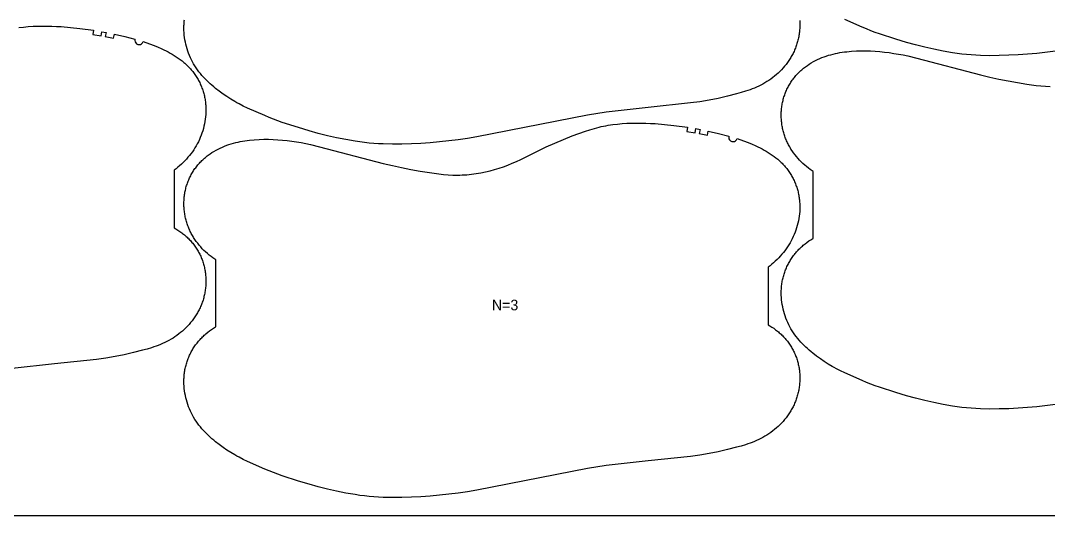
# Model space of a CAD drawing. Header units: inches. Extents: x 0 to 1977, y -12 to 1051.
# Drawn here: x 484.8 to 969.5, y -11.9 to 221.1 of the extents above; entities that cross this region are included whole.
import ezdxf

# ---------------------------------------------------------------- set-up
doc = ezdxf.new("R2010")
doc.units = ezdxf.units.IN

msp = doc.modelspace()

# ---------------------------------------------------------------- linework, layer by layer
at = {"layer": '1'}
for points in [[(0, -11.91), (1977.0647, -11.91), (1977.0647, 1050.7065), (0, 1050.7065), (0, -11.91)], [(822.642, 165.5574), (827.4027, 163.8807), (829.4597, 163.0506), (831.4891, 162.1553), (832.4921, 161.6816), (833.4865, 161.1897), (834.4718, 160.6789), (835.4474, 160.1485), (836.4124, 159.5979), (837.365, 159.0257), (838.303, 158.4306), (839.2243, 157.8112), (840.1267, 157.1661), (841.008, 156.494), (841.8662, 155.7935), (842.2859, 155.4322), (842.699, 155.0632), (843.1052, 154.6866), (843.5044, 154.3022), (843.8964, 153.9104), (844.2812, 153.5113), (844.6585, 153.1049), (845.0281, 152.6915), (845.3901, 152.2713), (845.7441, 151.8442), (846.0902, 151.4106), (846.428, 150.9705), (846.7576, 150.5241), (847.0787, 150.0716), (847.3911, 149.6131), (847.6949, 149.1487), (847.9897, 148.6786), (848.2755, 148.2029), (848.5522, 147.7219), (848.8195, 147.2356), (849.0776, 146.7443), (849.3261, 146.2481), (849.5651, 145.7473), (849.7945, 145.2421), (850.0142, 144.7326), (850.224, 144.219), (850.4239, 143.7015), (850.6138, 143.1803), (850.7936, 142.6556), (850.9633, 142.1276), (851.1226, 141.5965), (851.2716, 141.0624), (851.4101, 140.5256), (851.5381, 139.9862), (851.6554, 139.4445), (851.7622, 138.9006), (851.8585, 138.3547), (851.9443, 137.8071), (852.0198, 137.2578), (852.085, 136.7072), (852.1401, 136.1554), (852.1849, 135.6026), (852.2198, 135.049), (852.2446, 134.4947), (852.2596, 133.9401), (852.2647, 133.3853), (852.26, 132.8304), (852.2457, 132.2757), (852.1882, 131.1677), (852.0929, 130.0626), (851.9603, 128.9615), (851.7912, 127.8654), (851.586, 126.7754), (851.3455, 125.6924), (851.0703, 124.6173), (850.761, 123.5513), (850.4181, 122.4951), (850.0424, 121.45), (849.6339, 120.4172), (849.1928, 119.3982), (848.719, 118.3944), (848.2129, 117.4071), (847.6743, 116.4378), (847.1035, 115.4879), (846.5006, 114.5588), (845.8659, 113.6515), (845.2012, 112.7658), (844.5086, 111.9011), (843.7903, 111.0566), (843.0483, 110.2317), (842.2848, 109.4258), (841.5018, 108.6383), (840.7014, 107.8685), (839.8856, 107.1158), (839.0552, 106.3796), (838.2111, 105.6596), (837.3539, 104.9552), (837.2647, 104.8857), (837.2647, 77.8761), (838.0841, 77.4046), (839.0269, 76.8189), (839.9488, 76.2012), (840.4014, 75.8804), (840.8482, 75.5517), (841.289, 75.215), (841.7236, 74.8704), (842.1518, 74.5179), (842.5733, 74.1575), (842.988, 73.7893), (843.3956, 73.4133), (843.796, 73.0295), (844.189, 72.638), (844.5744, 72.239), (844.9521, 71.8326), (845.3219, 71.4189), (845.6836, 70.9983), (846.037, 70.5706), (846.382, 70.1362), (846.7184, 69.6952), (847.046, 69.2476), (847.3647, 68.7937), (847.6743, 68.3336), (847.9746, 67.8675), (848.2654, 67.3954), (848.5467, 66.9176), (848.8182, 66.4342), (849.0797, 65.9453), (849.3312, 65.4511), (849.5727, 64.952), (849.8041, 64.448), (850.0253, 63.9395), (850.2364, 63.4266), (850.4372, 62.9096), (850.6278, 62.3886), (850.8081, 61.864), (850.978, 61.3359), (851.1375, 60.8045), (851.2865, 60.2701), (851.4251, 59.7329), (851.5531, 59.1931), (851.6705, 58.651), (851.7773, 58.1067), (851.8735, 57.5605), (851.959, 57.0126), (852.0339, 56.4631), (852.0982, 55.9123), (852.1521, 55.3604), (852.1954, 54.8075), (852.2283, 54.2538), (852.2508, 53.6996), (852.2629, 53.145), (852.2647, 52.5902), (852.2561, 52.0355), (852.2374, 51.4809), (852.2084, 50.9268), (852.1692, 50.3732), (852.1198, 49.8205), (852.0604, 49.2687), (851.9909, 48.7181), (851.9113, 48.1689), (851.8217, 47.6212), (851.7221, 47.0753), (851.6126, 46.5314), (851.4931, 45.9896), (851.3636, 45.4501), (851.2243, 44.9132), (851.0751, 44.379), (850.9161, 43.8477), (850.7472, 43.3195), (850.5686, 42.7946), (850.3801, 42.2732), (850.182, 41.7555), (849.9741, 41.2417), (849.7565, 40.732), (849.5293, 40.2265), (849.2925, 39.7254), (849.0465, 39.2288), (848.7913, 38.7367), (848.5271, 38.2493), (848.2541, 37.7666), (847.9725, 37.2889), (847.6825, 36.816), (847.0777, 35.8857), (846.4411, 34.9764), (845.7742, 34.0889), (845.0784, 33.224), (844.3548, 32.3825), (843.6046, 31.565), (842.8287, 30.7721), (842.028, 30.0043), (841.2035, 29.2623), (840.356, 28.5466), (839.4865, 27.8577), (838.596, 27.1964), (837.6854, 26.563), (836.7559, 25.9576), (835.8086, 25.3802), (834.8447, 24.8306), (833.8654, 24.3088), (832.8719, 23.8147), (831.8653, 23.3483), (830.8469, 22.9095), (829.8177, 22.4977), (828.779, 22.1109), (827.732, 21.7464), (826.6777, 21.4016), (824.5523, 20.7607), (822.4121, 20.1672), (818.1118, 19.0684), (813.7862, 18.0835), (809.4331, 17.2211), (805.0555, 16.4933), (800.6583, 15.9014), (780.7985, 13.8154), (760.9509, 11.6163), (752.189, 10.2048), (699.9384, -0.0666), (695.5562, -0.7643), (691.1614, -1.382), (682.3474, -2.4206), (677.927, -2.8109), (673.4996, -3.1117), (669.0675, -3.3285), (664.6317, -3.4601), (660.1937, -3.498), (655.7573, -3.409), (653.5411, -3.3053), (651.3274, -3.1589), (649.117, -2.9688), (646.911, -2.7338), (644.7102, -2.4535), (642.515, -2.1307), (638.1424, -1.3721), (633.7944, -0.4854), (629.4694, 0.5078), (625.1659, 1.5907), (620.8859, 2.7617), (615.7752, 4.2816), (608.1798, 6.7368), (606.0874, 7.4741), (604.0106, 8.2519), (601.9521, 9.0758), (599.908, 9.9366), (591.7882, 13.5303), (589.7831, 14.4792), (587.805, 15.4804), (586.8289, 16.0057), (585.862, 16.5481), (583.9559, 17.6819), (582.0868, 18.8773), (580.2549, 20.13), (578.4612, 21.4371), (576.7107, 22.8009), (575.8536, 23.5052), (575.0094, 24.2253), (574.1791, 24.9614), (573.3632, 25.7141), (572.5629, 26.4839), (571.7799, 27.2714), (571.0163, 28.0773), (570.2744, 28.9022), (569.556, 29.7467), (568.8635, 30.6115), (568.1988, 31.4972), (567.5641, 32.4044), (566.9611, 33.3335), (566.3903, 34.2834), (565.8518, 35.2527), (565.3456, 36.24), (564.8719, 37.2439), (564.4308, 38.2629), (564.0223, 39.2956), (563.6465, 40.3408), (563.3037, 41.3969), (562.9944, 42.463), (562.7191, 43.538), (562.4786, 44.6211), (562.2735, 45.7111), (562.1043, 46.8071), (561.9718, 47.9082), (561.8765, 49.0133), (561.819, 50.1213), (561.8047, 50.676), (561.8, 51.2309), (561.8051, 51.7857), (561.82, 52.3404), (561.8449, 52.8946), (561.8797, 53.4482), (561.9246, 54.001), (561.9796, 54.5528), (562.0449, 55.1035), (562.1204, 55.6527), (562.2062, 56.2003), (562.3025, 56.7462), (562.4092, 57.2901), (562.5266, 57.8319), (562.6546, 58.3712), (562.7931, 58.908), (562.9421, 59.4421), (563.1014, 59.9732), (563.271, 60.5012), (563.4509, 61.0259), (563.6408, 61.5471), (563.8407, 62.0646), (564.0505, 62.5782), (564.2702, 63.0877), (564.4995, 63.593), (564.7385, 64.0938), (564.9871, 64.5899), (565.2451, 65.0812), (565.5125, 65.5675), (565.7891, 66.0486), (566.0749, 66.5242), (566.3698, 66.9943), (566.6735, 67.4587), (566.986, 67.9172), (567.3071, 68.3698), (567.6366, 68.8162), (567.9745, 69.2562), (568.3205, 69.6899), (568.6746, 70.1169), (569.0365, 70.5372), (569.4062, 70.9506), (569.7835, 71.3569), (570.1682, 71.7561), (570.5603, 72.1479), (570.9595, 72.5322), (571.3657, 72.9089), (571.7788, 73.2778), (572.1985, 73.6392), (573.0566, 74.3397), (573.938, 75.0118), (574.8403, 75.6568), (575.7616, 76.2762), (576.6996, 76.8713), (576.8, 76.9316), (576.8, 108.4433), (576.3792, 108.7174), (575.4686, 109.3508), (574.5781, 110.0121), (573.7087, 110.7009), (572.8612, 111.4166), (572.0366, 112.1587), (571.236, 112.9265), (570.46, 113.7194), (569.7098, 114.5369), (568.9863, 115.3784), (568.2904, 116.2433), (567.6235, 117.1307), (566.987, 118.0401), (566.3822, 118.9704), (566.0921, 119.4432), (565.8105, 119.921), (565.5375, 120.4036), (565.2734, 120.8911), (565.0182, 121.3831), (564.7721, 121.8798), (564.5354, 122.3809), (564.3082, 122.8864), (564.0906, 123.3961), (563.8827, 123.9099), (563.6845, 124.4276), (563.4961, 124.949), (563.3174, 125.4739), (563.1486, 126.002), (562.9895, 126.5333), (562.8404, 127.0676), (562.701, 127.6045), (562.5716, 128.144), (562.4521, 128.6858), (562.3425, 129.2297), (562.243, 129.7756), (562.1534, 130.3233), (562.0738, 130.8725), (562.0043, 131.4231), (561.9448, 131.9749), (561.8955, 132.5276), (561.8563, 133.0812), (561.8273, 133.6353), (561.8085, 134.1898), (561.8, 134.7446), (561.8018, 135.2994), (561.8139, 135.8539), (561.8364, 136.4082), (561.8693, 136.9618), (561.9126, 137.5147), (561.9664, 138.0667), (562.0308, 138.6175), (562.1057, 139.1669), (562.1912, 139.7149), (562.2874, 140.2611), (562.3942, 140.8054), (562.5116, 141.3475), (562.6396, 141.8873), (562.7782, 142.4245), (562.9272, 142.9589), (563.0867, 143.4902), (563.2566, 144.0183), (563.4369, 144.543), (563.6274, 145.0639), (563.8283, 145.581), (564.0394, 146.0939), (564.2606, 146.6024), (564.492, 147.1064), (564.7335, 147.6055), (564.985, 148.0996), (565.2465, 148.5885), (565.518, 149.072), (565.7992, 149.5498), (566.0901, 150.0218), (566.3904, 150.488), (566.7, 150.9481), (567.0187, 151.402), (567.3463, 151.8495), (567.6827, 152.2906), (568.0277, 152.725), (568.3811, 153.1526), (568.7428, 153.5733), (569.1125, 153.9869), (569.4902, 154.3933), (569.8756, 154.7923), (570.2687, 155.1838), (570.6691, 155.5677), (571.0767, 155.9437), (571.4914, 156.3119), (571.9129, 156.6723), (572.3411, 157.0248), (572.7756, 157.3694), (573.2164, 157.706), (573.6632, 158.0348), (574.1159, 158.3556), (575.0378, 158.9733), (575.9805, 159.559), (576.9425, 160.1125), (577.922, 160.6337), (578.9176, 161.1225), (579.928, 161.5794), (580.9519, 162.005), (581.9883, 162.3998), (583.0358, 162.7645), (584.0932, 163.0996), (585.1595, 163.4057), (586.2333, 163.6834), (587.3136, 163.9334), (588.3997, 164.1569), (589.4907, 164.3553), (590.5862, 164.53), (591.6853, 164.6823), (592.7875, 164.8135), (594.9982, 165.0184), (597.2135, 165.1538), (599.4312, 165.2228), (601.6496, 165.2268), (603.867, 165.167), (606.0819, 165.0455), (608.2932, 164.8665), (610.5002, 164.6347), (612.702, 164.3551), (614.8977, 164.0314), (617.0862, 163.6637), (619.2664, 163.251), (621.437, 162.7925), (625.75, 161.7519), (655.796, 153.8619), (660.1136, 152.836), (664.4485, 151.8863), (668.8006, 151.0186), (673.1676, 150.2307), (677.5484, 149.5265), (681.9472, 148.941), (684.1548, 148.7073), (686.3668, 148.5261), (688.582, 148.4097), (689.6904, 148.3795), (690.7992, 148.3701), (691.908, 148.3827), (693.0165, 148.4171), (694.1243, 148.4731), (695.231, 148.5504), (696.3362, 148.6485), (697.4394, 148.7672), (698.5402, 148.9061), (699.6383, 149.0648), (701.8247, 149.4403), (703.9972, 149.8894), (706.1547, 150.4076), (708.2962, 150.9904), (710.4203, 151.6343), (712.5247, 152.3392), (714.6068, 153.1059), (716.6639, 153.9353), (718.695, 154.8257), (720.7047, 155.7647), (732.6462, 161.6524), (736.6933, 163.4721), (740.7892, 165.1805), (744.9227, 166.793), (751.189, 169.0428), (753.2985, 169.7324), (755.4232, 170.3694), (756.4921, 170.6631), (757.5661, 170.9378), (758.6453, 171.1918), (759.7294, 171.4253), (760.8179, 171.6388), (761.9103, 171.8329), (764.1048, 172.1651), (766.3089, 172.426), (768.5191, 172.6206), (770.7335, 172.7552), (772.9508, 172.8365), (775.1696, 172.8715), (777.3886, 172.8657), (779.607, 172.8201), (781.8241, 172.7344), (784.0391, 172.6086), (788.4612, 172.242), (792.8722, 171.7522), (799.2664, 170.8777), (798.9664, 168.9003), (802.8772, 168.2691), (803.2153, 170.2404), (805.1847, 169.8916), (804.8249, 167.9243), (808.6997, 167.1655), (809.11, 169.123), (813.9729, 167.964), (818.814, 166.7174), (818.7335, 166.1001), (818.8466, 165.488), (819.1424, 164.9403), (819.5924, 164.5101), (820.1527, 164.239), (820.7693, 164.1534), (821.3824, 164.2615), (821.9325, 164.5529), (822.3664, 164.9992), (822.642, 165.5574)]]:
    msp.add_lwpolyline(points, close=True, dxfattribs=at)
for points in [[(484.0048, 217.8451), (486.2089, 218.106), (488.4191, 218.3006), (490.6335, 218.4352), (492.8508, 218.5165), (495.0696, 218.5515), (497.2886, 218.5457), (499.507, 218.5001), (501.7241, 218.4144), (503.9391, 218.2886), (508.3612, 217.922), (512.7722, 217.4322), (519.1664, 216.5577), (518.8664, 214.5803), (522.7772, 213.9491), (523.1153, 215.9204), (525.0847, 215.5716), (524.7249, 213.6043), (528.5997, 212.8455), (529.01, 214.803), (533.8729, 213.644), (538.714, 212.3974), (538.6335, 211.7801), (538.7466, 211.168), (539.0424, 210.6203), (539.4924, 210.1901), (540.0527, 209.919), (540.6693, 209.8334), (541.2824, 209.9415), (541.8325, 210.2329), (542.2664, 210.6792), (542.542, 211.2374), (542.542, 211.2374), (547.3027, 209.5607), (549.3597, 208.7306), (551.3891, 207.8353), (552.3921, 207.3616), (553.3865, 206.8697), (554.3718, 206.3589), (555.3474, 205.8285), (556.3124, 205.2779), (557.265, 204.7057), (558.203, 204.1106), (559.1243, 203.4912), (560.0267, 202.8461), (560.908, 202.174), (561.7662, 201.4735), (562.1859, 201.1122), (562.599, 200.7432), (563.0052, 200.3666), (563.4044, 199.9822), (563.7964, 199.5904), (564.1812, 199.1913), (564.5585, 198.7849), (564.9281, 198.3715), (565.2901, 197.9513), (565.6441, 197.5242), (565.9902, 197.0906), (566.328, 196.6505), (566.6576, 196.2041), (566.9787, 195.7516), (567.2911, 195.2931), (567.5949, 194.8287), (567.8897, 194.3586), (568.1755, 193.8829), (568.4522, 193.4019), (568.7195, 192.9156), (568.9776, 192.4243), (569.2261, 191.9281), (569.4651, 191.4273), (569.6945, 190.9221), (569.9142, 190.4126), (570.124, 189.899), (570.3239, 189.3815), (570.5138, 188.8603), (570.6936, 188.3356), (570.8633, 187.8076), (571.0226, 187.2765), (571.1716, 186.7424), (571.3101, 186.2056), (571.4381, 185.6662), (571.5554, 185.1245), (571.6622, 184.5806), (571.7585, 184.0347), (571.8443, 183.4871), (571.9198, 182.9378), (571.985, 182.3872), (572.0401, 181.8354), (572.0849, 181.2826), (572.1198, 180.729), (572.1446, 180.1747), (572.1596, 179.6201), (572.1647, 179.0653), (572.16, 178.5104), (572.1457, 177.9557), (572.0882, 176.8477), (571.9929, 175.7426), (571.8603, 174.6415), (571.6912, 173.5454), (571.486, 172.4554), (571.2455, 171.3724), (570.9703, 170.2973), (570.661, 169.2313), (570.3181, 168.1751), (569.9424, 167.13), (569.5339, 166.0972), (569.0928, 165.0782), (568.619, 164.0744), (568.1129, 163.0871), (567.5743, 162.1178), (567.0035, 161.1679), (566.4006, 160.2388), (565.7659, 159.3315), (565.1012, 158.4458), (564.4086, 157.5811), (563.6903, 156.7366), (562.9483, 155.9117), (562.1848, 155.1058), (561.4018, 154.3183), (560.6014, 153.5485), (559.7856, 152.7958), (558.9552, 152.0596), (558.1111, 151.3396), (557.2539, 150.6352), (557.1647, 150.5657), (557.1647, 123.5561), (557.9841, 123.0846), (558.9269, 122.4989), (559.8488, 121.8812), (560.3014, 121.5604), (560.7482, 121.2317), (561.189, 120.895), (561.6236, 120.5504), (562.0518, 120.1979), (562.4733, 119.8375), (562.888, 119.4693), (563.2956, 119.0933), (563.696, 118.7095), (564.089, 118.318), (564.4744, 117.919), (564.8521, 117.5126), (565.2219, 117.0989), (565.5836, 116.6783), (565.937, 116.2506), (566.282, 115.8162), (566.6184, 115.3752), (566.946, 114.9276), (567.2647, 114.4737), (567.5743, 114.0136), (567.8746, 113.5475), (568.1654, 113.0754), (568.4467, 112.5976), (568.7182, 112.1142), (568.9797, 111.6253), (569.2312, 111.1311), (569.4727, 110.632), (569.7041, 110.128), (569.9253, 109.6195), (570.1364, 109.1066), (570.3372, 108.5896), (570.5278, 108.0686), (570.7081, 107.544), (570.878, 107.0159), (571.0375, 106.4845), (571.1865, 105.9501), (571.3251, 105.4129), (571.4531, 104.8731), (571.5705, 104.331), (571.6773, 103.7867), (571.7735, 103.2405), (571.859, 102.6926), (571.9339, 102.1431), (571.9982, 101.5923), (572.0521, 101.0404), (572.0954, 100.4875), (572.1283, 99.9338), (572.1508, 99.3796), (572.1629, 98.825), (572.1647, 98.2702), (572.1561, 97.7155), (572.1374, 97.1609), (572.1084, 96.6068), (572.0692, 96.0532), (572.0198, 95.5005), (571.9604, 94.9487), (571.8909, 94.3981), (571.8113, 93.8489), (571.7217, 93.3012), (571.6221, 92.7553), (571.5126, 92.2114), (571.3931, 91.6696), (571.2636, 91.1301), (571.1243, 90.5932), (570.9751, 90.059), (570.8161, 89.5277), (570.6472, 88.9995), (570.4686, 88.4746), (570.2801, 87.9532), (570.082, 87.4355), (569.8741, 86.9217), (569.6565, 86.412), (569.4293, 85.9065), (569.1925, 85.4054), (568.9465, 84.9088), (568.6913, 84.4167), (568.4271, 83.9293), (568.1541, 83.4466), (567.8725, 82.9689), (567.5825, 82.496), (566.9777, 81.5657), (566.3411, 80.6564), (565.6742, 79.7689), (564.9784, 78.904), (564.2548, 78.0625), (563.5046, 77.245), (562.7287, 76.4521), (561.928, 75.6843), (561.1035, 74.9423), (560.256, 74.2266), (559.3865, 73.5377), (558.496, 72.8764), (557.5854, 72.243), (556.6559, 71.6376), (555.7086, 71.0602), (554.7447, 70.5106), (553.7654, 69.9888), (552.7719, 69.4947), (551.7653, 69.0283), (550.7469, 68.5895), (549.7177, 68.1777), (548.679, 67.7909), (547.632, 67.4264), (546.5777, 67.0816), (544.4523, 66.4407), (542.3121, 65.8472), (538.0118, 64.7484), (533.6862, 63.7635), (529.3331, 62.9011), (524.9555, 62.1733), (520.5583, 61.5814), (500.6985, 59.4954), (480.8509, 57.2963)], [(852.1954, 221.2385), (852.2283, 220.6848), (852.2508, 220.1306), (852.2629, 219.576), (852.2647, 219.0212), (852.2561, 218.4665), (852.2374, 217.9119), (852.2084, 217.3578), (852.1692, 216.8042), (852.1198, 216.2515), (852.0604, 215.6997), (851.9909, 215.1491), (851.9113, 214.5999), (851.8217, 214.0522), (851.7221, 213.5063), (851.6126, 212.9624), (851.4931, 212.4206), (851.3636, 211.8811), (851.2243, 211.3442), (851.0751, 210.81), (850.9161, 210.2787), (850.7472, 209.7505), (850.5686, 209.2256), (850.3801, 208.7042), (850.182, 208.1865), (849.9741, 207.6727), (849.7565, 207.163), (849.5293, 206.6575), (849.2925, 206.1564), (849.0465, 205.6598), (848.7913, 205.1677), (848.5271, 204.6803), (848.2541, 204.1976), (847.9725, 203.7199), (847.6825, 203.247), (847.0777, 202.3167), (846.4411, 201.4074), (845.7742, 200.5199), (845.0784, 199.655), (844.3548, 198.8135), (843.6046, 197.996), (842.8287, 197.2031), (842.028, 196.4353), (841.2035, 195.6933), (840.356, 194.9776), (839.4865, 194.2887), (838.596, 193.6274), (837.6854, 192.994), (836.7559, 192.3886), (835.8086, 191.8112), (834.8447, 191.2616), (833.8654, 190.7398), (832.8719, 190.2457), (831.8653, 189.7793), (830.8469, 189.3405), (829.8177, 188.9287), (828.779, 188.5419), (827.732, 188.1774), (826.6777, 187.8326), (824.5523, 187.1917), (822.4121, 186.5982), (818.1118, 185.4994), (813.7862, 184.5145), (809.4331, 183.6521), (805.0555, 182.9243), (800.6583, 182.3324), (780.7985, 180.2464), (760.9509, 178.0473), (752.189, 176.6358), (699.9384, 166.3644), (695.5562, 165.6667), (691.1614, 165.049), (682.3474, 164.0104), (677.927, 163.6201), (673.4996, 163.3193), (669.0675, 163.1025), (664.6317, 162.9709), (660.1937, 162.933), (655.7573, 163.022), (653.5411, 163.1257), (651.3274, 163.2721), (649.117, 163.4622), (646.911, 163.6972), (644.7102, 163.9775), (642.515, 164.3003), (638.1424, 165.0589), (633.7944, 165.9456), (629.4694, 166.9388), (625.1659, 168.0217), (620.8859, 169.1927), (615.7752, 170.7126), (608.1798, 173.1678), (606.0874, 173.9051), (604.0106, 174.6829), (601.9521, 175.5068), (599.908, 176.3676), (591.7882, 179.9613), (589.7831, 180.9102), (587.805, 181.9114), (586.8289, 182.4367), (585.862, 182.9791), (583.9559, 184.1129), (582.0868, 185.3083), (580.2549, 186.561), (578.4612, 187.8681), (576.7107, 189.2319), (575.8536, 189.9362), (575.0094, 190.6563), (574.1791, 191.3924), (573.3632, 192.1451), (572.5629, 192.9149), (571.7799, 193.7024), (571.0163, 194.5083), (570.2744, 195.3332), (569.556, 196.1777), (568.8635, 197.0425), (568.1988, 197.9282), (567.5641, 198.8354), (566.9611, 199.7645), (566.3903, 200.7144), (565.8518, 201.6837), (565.3456, 202.671), (564.8719, 203.6749), (564.4308, 204.6939), (564.0223, 205.7266), (563.6465, 206.7718), (563.3037, 207.8279), (562.9944, 208.894), (562.7191, 209.969), (562.4786, 211.0521), (562.2735, 212.1421), (562.1043, 213.2381), (561.9718, 214.3392), (561.8765, 215.4443), (561.819, 216.5523), (561.8047, 217.107), (561.8, 217.6619), (561.8051, 218.2167), (561.82, 218.7714), (561.8449, 219.3256), (561.8797, 219.8792), (561.9246, 220.432), (561.9796, 220.9838), (562.0449, 221.5345)], [(972.8614, 206.731), (964.0474, 205.6924), (959.627, 205.3021), (955.1996, 205.0013), (950.7675, 204.7845), (946.3317, 204.6529), (941.8937, 204.615), (937.4573, 204.704), (935.2411, 204.8077), (933.0274, 204.9541), (930.817, 205.1442), (928.611, 205.3792), (926.4102, 205.6595), (924.215, 205.9823), (919.8424, 206.7409), (915.4944, 207.6276), (911.1694, 208.6208), (906.8659, 209.7037), (902.5859, 210.8747), (897.4752, 212.3946), (889.8798, 214.8498), (887.7874, 215.5871), (885.7106, 216.3649), (883.6521, 217.1888), (881.608, 218.0496), (873.4882, 221.6433)], [(972.8614, 40.3), (964.0474, 39.2614), (959.627, 38.8711), (955.1996, 38.5703), (950.7675, 38.3535), (946.3317, 38.2219), (941.8937, 38.184), (937.4573, 38.273), (935.2411, 38.3767), (933.0274, 38.5231), (930.817, 38.7132), (928.611, 38.9482), (926.4102, 39.2285), (924.215, 39.5513), (919.8424, 40.3099), (915.4944, 41.1966), (911.1694, 42.1898), (906.8659, 43.2727), (902.5859, 44.4437), (897.4752, 45.9636), (889.8798, 48.4188), (887.7874, 49.1561), (885.7106, 49.9339), (883.6521, 50.7578), (881.608, 51.6186), (873.4882, 55.2123), (871.4831, 56.1612), (869.505, 57.1624), (868.5289, 57.6877), (867.562, 58.2301), (865.6559, 59.3639), (863.7868, 60.5593), (861.9549, 61.812), (860.1612, 63.1191), (858.4107, 64.4829), (857.5536, 65.1872), (856.7094, 65.9073), (855.8791, 66.6434), (855.0632, 67.3961), (854.2629, 68.1659), (853.4799, 68.9534), (852.7163, 69.7593), (851.9744, 70.5842), (851.256, 71.4287), (850.5635, 72.2935), (849.8988, 73.1792), (849.2641, 74.0864), (848.6611, 75.0155), (848.0903, 75.9654), (847.5518, 76.9347), (847.0456, 77.922), (846.5719, 78.9259), (846.1308, 79.9449), (845.7223, 80.9776), (845.3465, 82.0228), (845.0037, 83.0789), (844.6944, 84.145), (844.4191, 85.22), (844.1786, 86.3031), (843.9735, 87.3931), (843.8043, 88.4891), (843.6718, 89.5902), (843.5765, 90.6953), (843.519, 91.8033), (843.5047, 92.358), (843.5, 92.9129), (843.5051, 93.4677), (843.52, 94.0224), (843.5449, 94.5766), (843.5797, 95.1302), (843.6246, 95.683), (843.6796, 96.2348), (843.7449, 96.7855), (843.8204, 97.3347), (843.9062, 97.8823), (844.0025, 98.4282), (844.1092, 98.9721), (844.2266, 99.5139), (844.3546, 100.0532), (844.4931, 100.59), (844.6421, 101.1241), (844.8014, 101.6552), (844.971, 102.1832), (845.1509, 102.7079), (845.3408, 103.2291), (845.5407, 103.7466), (845.7505, 104.2602), (845.9702, 104.7697), (846.1995, 105.275), (846.4385, 105.7758), (846.6871, 106.2719), (846.9451, 106.7632), (847.2125, 107.2495), (847.4891, 107.7306), (847.7749, 108.2062), (848.0698, 108.6763), (848.3735, 109.1407), (848.686, 109.5992), (849.0071, 110.0518), (849.3366, 110.4982), (849.6745, 110.9382), (850.0205, 111.3719), (850.3746, 111.7989), (850.7365, 112.2192), (851.1062, 112.6326), (851.4835, 113.0389), (851.8682, 113.4381), (852.2603, 113.8299), (852.6595, 114.2142), (853.0657, 114.5909), (853.4788, 114.9598), (853.8985, 115.3212), (854.7566, 116.0217), (855.638, 116.6938), (856.5403, 117.3388), (857.4616, 117.9582), (858.3996, 118.5533), (858.5, 118.6136), (858.5, 150.1253), (858.0792, 150.3994), (857.1686, 151.0328), (856.2781, 151.6941), (855.4087, 152.3829), (854.5612, 153.0986), (853.7366, 153.8407), (852.936, 154.6085), (852.16, 155.4014), (851.4098, 156.2189), (850.6863, 157.0604), (849.9904, 157.9253), (849.3235, 158.8127), (848.687, 159.7221), (848.0822, 160.6524), (847.7921, 161.1252), (847.5105, 161.603), (847.2375, 162.0856), (846.9734, 162.5731), (846.7182, 163.0651), (846.4721, 163.5618), (846.2354, 164.0629), (846.0082, 164.5684), (845.7906, 165.0781), (845.5827, 165.5919), (845.3845, 166.1096), (845.1961, 166.631), (845.0174, 167.1559), (844.8486, 167.684), (844.6895, 168.2153), (844.5404, 168.7496), (844.401, 169.2865), (844.2716, 169.826), (844.1521, 170.3678), (844.0425, 170.9117), (843.943, 171.4576), (843.8534, 172.0053), (843.7738, 172.5545), (843.7043, 173.1051), (843.6448, 173.6569), (843.5955, 174.2096), (843.5563, 174.7632), (843.5273, 175.3173), (843.5085, 175.8718), (843.5, 176.4266), (843.5018, 176.9814), (843.5139, 177.5359), (843.5364, 178.0902), (843.5693, 178.6438), (843.6126, 179.1967), (843.6664, 179.7487), (843.7308, 180.2995), (843.8057, 180.8489), (843.8912, 181.3969), (843.9874, 181.9431), (844.0942, 182.4874), (844.2116, 183.0295), (844.3396, 183.5693), (844.4782, 184.1065), (844.6272, 184.6409), (844.7867, 185.1722), (844.9566, 185.7003), (845.1369, 186.225), (845.3274, 186.7459), (845.5283, 187.263), (845.7394, 187.7759), (845.9606, 188.2844), (846.192, 188.7884), (846.4335, 189.2875), (846.685, 189.7816), (846.9465, 190.2705), (847.218, 190.754), (847.4992, 191.2318), (847.7901, 191.7038), (848.0904, 192.17), (848.4, 192.6301), (848.7187, 193.084), (849.0463, 193.5315), (849.3827, 193.9726), (849.7277, 194.407), (850.0811, 194.8346), (850.4428, 195.2553), (850.8125, 195.6689), (851.1902, 196.0753), (851.5756, 196.4743), (851.9687, 196.8658), (852.3691, 197.2497), (852.7767, 197.6257), (853.1914, 197.9939), (853.6129, 198.3543), (854.0411, 198.7068), (854.4756, 199.0514), (854.9164, 199.388), (855.3632, 199.7168), (855.8159, 200.0376), (856.7378, 200.6553), (857.6805, 201.241), (858.6425, 201.7945), (859.622, 202.3157), (860.6176, 202.8045), (861.628, 203.2614), (862.6519, 203.687), (863.6883, 204.0818), (864.7358, 204.4465), (865.7932, 204.7816), (866.8595, 205.0877), (867.9333, 205.3654), (869.0136, 205.6154), (870.0997, 205.8389), (871.1907, 206.0373), (872.2862, 206.212), (873.3853, 206.3643), (874.4875, 206.4955), (876.6982, 206.7004), (878.9135, 206.8358), (881.1312, 206.9048), (883.3496, 206.9088), (885.567, 206.849), (887.7819, 206.7275), (889.9932, 206.5485), (892.2002, 206.3167), (894.402, 206.0371), (896.5977, 205.7134), (898.7862, 205.3457), (900.9664, 204.933), (903.137, 204.4745), (907.45, 203.4339), (937.496, 195.5439), (941.8136, 194.518), (946.1485, 193.5683), (950.5006, 192.7006), (954.8676, 191.9127), (959.2484, 191.2085), (963.6472, 190.623), (965.8548, 190.3893), (968.0668, 190.2081), (970.282, 190.0917)]]:
    msp.add_lwpolyline(points, dxfattribs=at)

# ---------------------------------------------------------------- texts
msp.add_text('N=3', height=5, dxfattribs=at).set_placement((707.0323, 84.6867))

doc.saveas('drawing.dxf')
